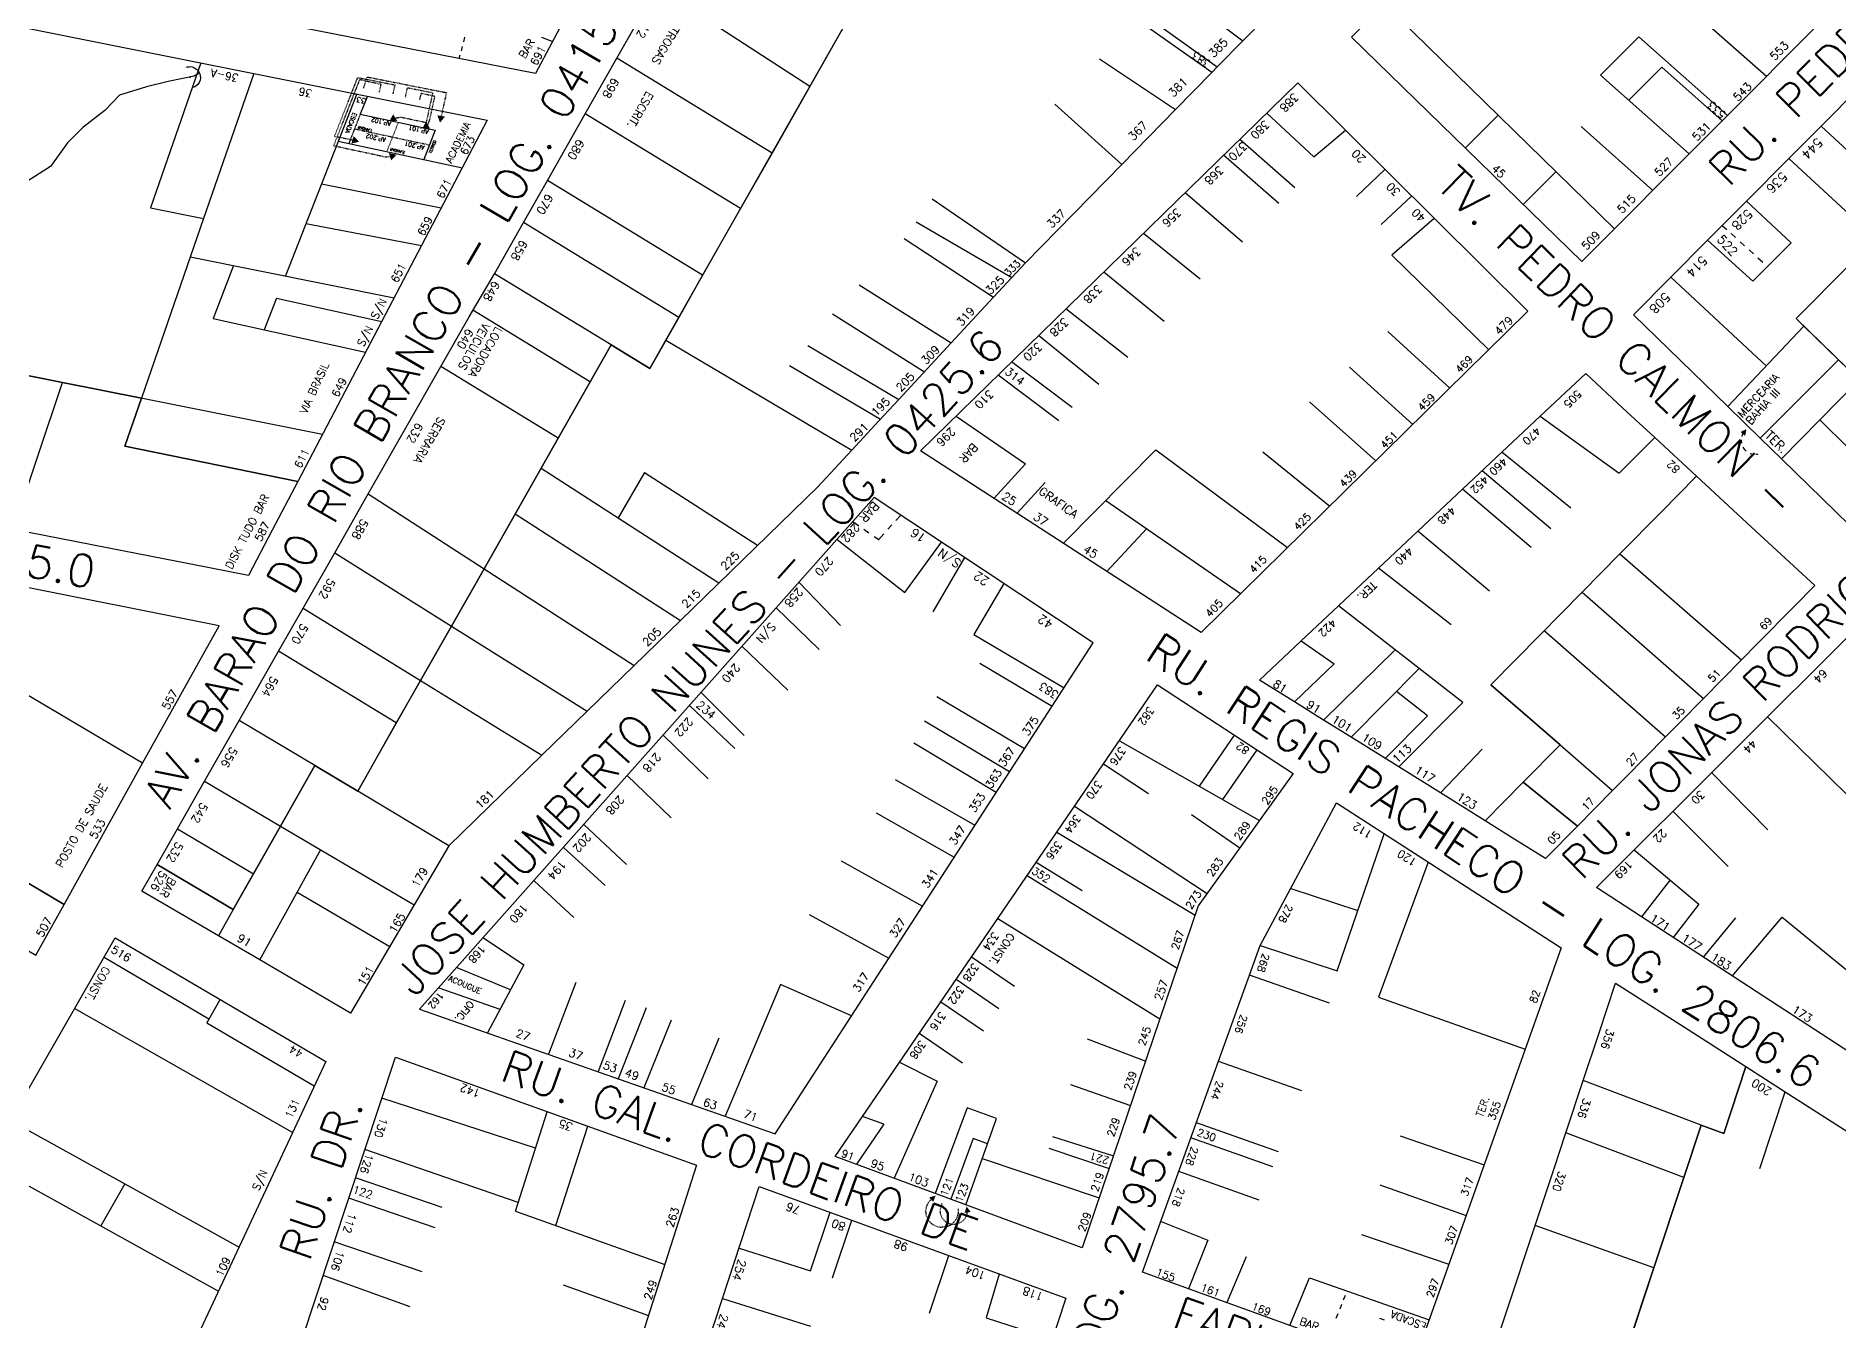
# Model space of a CAD drawing. Extents: x 714896 to 749292, y 8417558 to 8447149.
# Drawn here: x 740003.6 to 740338.5, y 8426587.4 to 8426826 of the extents above; entities that cross this region are included whole.
import ezdxf

# ---------------------------------------------------------------- set-up
doc = ezdxf.new("R2010")
doc.units = 0
doc.header["$MEASUREMENT"] = 0
doc.linetypes.add('ACAD_ISO03W100', pattern=[30, 12, -18])
for name, color, linetype in [('LOTE', 7, 'CONTINUOUS'), ('NUM-PORTA', 7, 'CONTINUOUS'), ('QUADRA', 6, 'CONTINUOUS'), ('REFERENCIA', 7, 'CONTINUOUS'), ('TEXTO', 7, 'CONTINUOUS'), ('TEXTODERUA', 3, 'CONTINUOUS')]:
    doc.layers.add(name, color=color, linetype=linetype)
doc.styles.add('ROMANS', font='ROMANS.SHX', dxfattribs={"height": 1.5})

msp = doc.modelspace()

# ---------------------------------------------------------------- hatches: boundary and pattern name
at = {"layer": 'LOTE', "linetype": 'CONTINUOUS'}
h = msp.add_hatch(color=4, dxfattribs=at)
h.paths.add_polyline_path([(740070.68, 8426810.21), (740069.92, 8426811.46), (740069.22, 8426810.18)])
h.paths.add_polyline_path([(740069.65, 8426809.15), (740068.5, 8426811.03), (740068.18, 8426810.83), (740069.33, 8426808.95)], flags=9)
h = msp.add_hatch(color=2, dxfattribs=at)
h.paths.add_polyline_path([(740076.77, 8426808.83), (740076.02, 8426810.08), (740075.32, 8426808.8)])
h.paths.add_polyline_path([(740075.74, 8426807.77), (740074.6, 8426809.65), (740074.28, 8426809.46), (740075.42, 8426807.57)], flags=9)
h = msp.add_hatch(color=256, dxfattribs=at)
h.paths.add_polyline_path([(740079.55, 8426811.03), (740078.12, 8426811.28), (740078.62, 8426809.91)])
h.paths.add_polyline_path([(740079.67, 8426809.55), (740077.51, 8426809.92), (740077.44, 8426809.55), (740079.61, 8426809.18)], flags=9)
h = msp.add_hatch(color=3, dxfattribs=at)
h.paths.add_polyline_path([(740062.58, 8426807.42), (740062.16, 8426806.02), (740063.58, 8426806.35)])
h.paths.add_polyline_path([(740064.06, 8426807.36), (740063.43, 8426805.25), (740063.79, 8426805.14), (740064.42, 8426807.25)], flags=9)
h = msp.add_hatch(color=5, dxfattribs=at)
h.paths.add_polyline_path([(740069.12, 8426804.27), (740069.54, 8426802.88), (740070.54, 8426803.94)])
h.paths.add_polyline_path([(740070.39, 8426805.05), (740071.02, 8426802.94), (740071.38, 8426803.05), (740070.75, 8426805.15)], flags=9)
at = {"layer": 'LOTE'}
for color, points in [(7, [(740320.96, 8426751.89), (740321.17, 8426752.81), (740320.31, 8426752.42)]), (3, [(740169.47, 8426610.3), (740170.22, 8426609.47), (740170.68, 8426610.64)]), (2, [(740176.05, 8426607.43), (740177.16, 8426607.6), (740176.43, 8426608.63)])]:
    msp.add_hatch(color=color, dxfattribs=at).paths.add_polyline_path(points)

# ---------------------------------------------------------------- linework, layer by layer
at = {"layer": 'LOTE', "color": 7}
for p, q in [((740221.96, 8426819.22, 522.13), (740175.78, 8426851.87, 521.75)), ((740147.33, 8426816.62, 522.02), (740118.94, 8426835.04, 525.17)), ((740204.24, 8426833.69, 521.8), (740222.98, 8426820.27, 522.13)), ((740216.18, 8426833.82, 521.92), (740227.71, 8426825.1, 522.13)), ((740254.04, 8426831.9, 525.21), (740296.74, 8426790.17, 525.65)), ((740312.07, 8426829.95, 525.77), (740325.02, 8426818.56, 525.65)), ((740083.17, 8426825.8, 516.51), (740082.97, 8426824.92, 516.51)), ((740099.46, 8426824.95, 516.03), (740097.56, 8426825.74, 516.22)), ((740301.27, 8426825.83, 525.79), (740317.75, 8426811.26, 525.65)), ((740082.31, 8426822.41, 516.5), (740082.12, 8426821.81, 516.5)), ((740082.76, 8426824.06, 516.5), (740082.54, 8426823.22, 516.5)), ((740140.29, 8426804.24, 519.97), (740111.45, 8426821.85, 525.17)), ((740201.09, 8426821.73, 521.67), (740215.21, 8426812.32, 522.14)), ((740294.17, 8426818.71, 525.81), (740310.61, 8426804.09, 525.65)), ((740305.53, 8426820.21, 525.65), (740316.76, 8426810.27, 525.65)), ((740063.8, 8426811.47, 0.31), (740077.72, 8426808.5, 0.11)), ((740134.43, 8426793.94, 519.97), (740105.59, 8426811.54, 525.17)), ((740192.83, 8426813.36, 521.22), (740205.25, 8426802.15, 521.62)), ((740232.18, 8426811.65, 524.64), (740240.93, 8426803.57, 525.08)), ((740240.93, 8426803.57, 525.08), (740246.79, 8426808.5, 525.77)), ((740275.17, 8426811.29, 525.87), (740269.04, 8426805.18, 526.08)), ((740290.56, 8426809.21, 525.81), (740303.87, 8426797.33, 525.65)), ((740347.82, 8426797.52, 527.8), (740335.16, 8426809.26, 527.81)), ((740059.72, 8426806.46, 517.55), (740082.77, 8426801.54, 517.23)), ((740237.39, 8426797.81, 524.76), (740227.16, 8426806.77, 524.64)), ((740234.4, 8426794.89, 524.76), (740224.17, 8426803.85, 524.64)), ((740341.28, 8426792.02, 527.78), (740329.17, 8426803.24, 527.81)), ((740056.61, 8426798.55, 517.73), (740078.85, 8426794.06, 517.23)), ((740127.4, 8426781.56, 519.97), (740098.56, 8426799.17, 525.17)), ((740248.84, 8426796.16, 525.1), (740254.11, 8426801.22, 525.77)), ((740285.91, 8426800.82, 525.87), (740279.78, 8426794.71, 526.08)), ((740170.03, 8426795.74, 520.44), (740187.38, 8426783.88, 520.47)), ((740170.03, 8426795.74, 520.44), (740187.38, 8426783.88, 520.47)), ((740227.7, 8426787.69, 524.63), (740217, 8426796.85, 524.64)), ((740253.43, 8426790.98, 525.02), (740259.09, 8426796.28, 525.77)), ((740321.28, 8426795.31, 527.81), (740329.55, 8426787.57, 527.78)), ((740167.08, 8426791.46, 520.49), (740184.84, 8426781.15, 520.47)), ((740263.3, 8426792.11, 525.77), (740255.4, 8426785.31, 524.8)), ((740053.72, 8426791.18, 517.87), (740075.19, 8426787.08, 517.23)), ((740122.95, 8426773.72, 518.75), (740094.11, 8426791.33, 523.95)), ((740164.84, 8426788.41, 520.52), (740181.44, 8426777.49, 520.47)), ((740219.83, 8426780.84, 524.55), (740209.28, 8426789.33, 524.64)), ((740322.48, 8426780.45, 527.77), (740314.07, 8426788.06, 527.81)), ((740316.79, 8426790.79, 527.81), (740317.62, 8426790.04, 527.81)), ((740318.45, 8426789.29, 527.8), (740319.27, 8426788.55, 527.8)), ((740255.4, 8426785.31, 524.8), (740273.43, 8426767.73, 522.75)), ((740320.11, 8426787.8, 527.8), (740320.93, 8426787.05, 527.79)), ((740321.76, 8426786.3, 527.79), (740322.58, 8426785.56, 527.79)), ((740329.55, 8426787.57, 527.78), (740322.48, 8426780.45, 527.77)), ((740323.41, 8426784.81, 527.78), (740324.32, 8426783.98, 527.78)), ((740040.29, 8426783.36, 518.18), (740036.51, 8426773.52, 518.43)), ((740110.39, 8426768.62, 520.05), (740088.72, 8426781.85, 523.95)), ((740213.12, 8426773, 524.5), (740201.92, 8426782.16, 524.64)), ((740156.49, 8426779.76, 520.6), (740173.55, 8426768.99, 520.48)), ((740307.26, 8426781.22, 527.81), (740324.99, 8426764.69, 527.73)), ((740048.26, 8426777.29, 0.83), (740067.79, 8426772.96)), ((740106.39, 8426761.82, 520.05), (740084.72, 8426775.05, 523.95)), ((740206.36, 8426766.28, 524.47), (740194.88, 8426775.3, 524.64)), ((740036.51, 8426773.52, 518.43), (740064.79, 8426767.25, 517.23)), ((740151.53, 8426774.42, 520.6), (740168.6, 8426763.65, 520.48)), ((740120.59, 8426769.49, 520.84), (740155.1, 8426749.11, 520.49)), ((740146.96, 8426768.49, 520.65), (740163.84, 8426758.52, 520.49)), ((740201, 8426761.25, 524.46), (740189.8, 8426770.35, 524.64)), ((740254.67, 8426771.14, 524.14), (740266.19, 8426760.62, 522.75)), ((740100.57, 8426751.32, 520.04), (740078.78, 8426764.63, 523.96)), ((740143.56, 8426764.83, 520.65), (740160.43, 8426754.86, 520.49)), ((740196.04, 8426756.98, 524.47), (740184.78, 8426765.46, 524.64)), ((740338.36, 8426765.87, 527.6), (740323.85, 8426751.29, 527.81)), ((740193.53, 8426754.52, 524.47), (740182.26, 8426763.01, 524.64)), ((740247.56, 8426764.49, 523.99), (740259.31, 8426753.87, 522.75)), ((740240.13, 8426758.04, 523.92), (740252.41, 8426747.09, 522.75)), ((740174.46, 8426755.4, 524.64), (740187.34, 8426746.56, 524.5)), ((740282.98, 8426755.37, 526.91), (740297.66, 8426744.82, 527.29)), ((740334.88, 8426754.72, 527.64), (740350.01, 8426739.74, 526.92)), ((740297.66, 8426744.82, 527.29), (740304.23, 8426751.44, 527.45)), ((740321.19, 8426752.77, 527.79), (740320.34, 8426752.41, 527.78)), ((740320.34, 8426752.41, 527.78), (740320.96, 8426751.85, 527.78)), ((740320.96, 8426751.85, 527.78), (740321.19, 8426752.77, 527.79)), ((740020.08, 8426749.85), (740052.2, 8426743.24)), ((740020.08, 8426749.85), (740052.2, 8426743.24)), ((740194.43, 8426731.78, 524.64), (740211.56, 8426749.13, 524.24)), ((740211.56, 8426749.13, 524.24), (740236.03, 8426731, 522.75)), ((740231.47, 8426748.8, 523.86), (740243.88, 8426738.71, 522.75)), ((740288.67, 8426738.29, 527.21), (740275.86, 8426748.68, 526.91)), ((740097.4, 8426745.73, 522.81), (740130.43, 8426724.43, 520.49)), ((740116.59, 8426744.96, 521.97), (740137.6, 8426731.41, 520.49)), ((740187.34, 8426746.56, 524.5), (740181.52, 8426740.14, 524.64)), ((740284.92, 8426734.46, 527.17), (740272.19, 8426745.24, 526.91)), ((740191.05, 8426743.09, 524.48), (740185.79, 8426737.37, 524.64)), ((740281.28, 8426731.03, 527.17), (740268.55, 8426741.82, 526.91)), ((740065.28, 8426740.94, 523.96), (740086.8, 8426727.06, 522.45)), ((740202.31, 8426739.76, 524.81), (740227.32, 8426722.45, 522.75)), ((740092.59, 8426737.24, 522.65), (740123.27, 8426717.46, 520.49)), ((740156.39, 8426734.97, 518.93), (740155.27, 8426735.75, 518.81)), ((740161.81, 8426734.38, 519.06), (740162.55, 8426735.2, 519.01)), ((740163.29, 8426736.02, 518.94), (740164.2, 8426737.01, 518.81)), ((740202.49, 8426726.56, 524.64), (740209.88, 8426734.52, 524.19)), ((740152.39, 8426732.51, 518.81), (740164.93, 8426722.64, 519.6)), ((740158.29, 8426733.66, 519.06), (740157.33, 8426734.32, 519)), ((740160.1, 8426732.45, 519.14), (740159.26, 8426733.01, 519.11)), ((740160.08, 8426732.43, 519.14), (740161.08, 8426733.56, 519.1)), ((740164.93, 8426722.64, 519.6), (740171.77, 8426731.99, 518.81)), ((740273.58, 8426722.89, 527.15), (740260.25, 8426734.02, 526.91)), ((740059.06, 8426730.02, 523.96), (740080.76, 8426716.4, 522.35)), ((740170.19, 8426719.05, 519.81), (740176.11, 8426729.12, 518.81)), ((740297.76, 8426729.8, 527.3), (740320.37, 8426710.16, 527.68)), ((740086.8, 8426727.06, 522.45), (740114.67, 8426709.08, 520.49)), ((740153, 8426716.54, 519.61), (740145.3, 8426724.53, 518.81)), ((740266.43, 8426716.67, 527.12), (740252.96, 8426727.17, 526.91)), ((740183.37, 8426724.3, 518.81), (740177.75, 8426714.84, 519.63)), ((740290.75, 8426722.69, 527.08), (740313.29, 8426702.98, 527.68)), ((740053.18, 8426719.71, 523.96), (740075.02, 8426706.28, 522.25)), ((740149.04, 8426712.03, 519.66), (740141.07, 8426719.77, 518.81)), ((740260.5, 8426708.52, 527.12), (740245.53, 8426720.19, 526.91)), ((740080.76, 8426716.4, 522.35), (740105.95, 8426700.59, 520.48)), ((740177.75, 8426714.84, -1.94), (740194.52, 8426704.92)), ((740283.73, 8426715.57, 527.08), (740306.27, 8426695.86, 527.68)), ((740070.45, 8426698.45, 520.05), (740048.65, 8426711.76, 523.98)), ((740143.23, 8426704.5, 519.75), (740134.71, 8426712.61, 518.81)), ((740238.56, 8426713.64, 526.91), (740244.68, 8426709.39, 526.99)), ((740256.04, 8426711.99, 527.09), (740242.74, 8426698.95, 526.91)), ((740178.88, 8426709.53, -1.56), (740192.35, 8426701.56)), ((740244.68, 8426709.39, 526.99), (740237.33, 8426702.32, 526.91)), ((740260.5, 8426708.52, 527.12), (740247.85, 8426695.76, 526.91)), ((740268.6, 8426702.21, 527.26), (740260.5, 8426708.52, 527.12)), ((740075.02, 8426706.28, 522.25), (740097.56, 8426692.42, 520.48)), ((740133.35, 8426693.68, 519.82), (740124.98, 8426701.65, 518.81)), ((740135.1, 8426696.1, 519.79), (740127.14, 8426704.08, 518.81)), ((740170.91, 8426703.31, 520.63), (740187.18, 8426693.69, 522.51)), ((740262.02, 8426699.73, 527.21), (740256.25, 8426704.23, 527.11)), ((740268.6, 8426702.21, 527.19), (740256.71, 8426690.24, 526.91)), ((740055.38, 8426690.5, 522.71), (740041.33, 8426698.9, 523.97)), ((740168.61, 8426698.8, 520.77), (740184.39, 8426689.38, 522.51)), ((740262.02, 8426699.73, 527.09), (740254.16, 8426691.83, 526.91)), ((740325.2, 8426699.55, 528.3), (740347.39, 8426677.77, 528.92)), ((740128.42, 8426688.04, 519.87), (740120.06, 8426696.12, 518.81)), ((740166.65, 8426694.74, 520.89), (740181.93, 8426685.57, 522.51)), ((740204.81, 8426695.12, 523.12), (740230.8, 8426680.28, 526.38)), ((740286.66, 8426694.34, 526.91), (740296.4, 8426685.86, 527.68)), ((740272.18, 8426693.54, 527.15), (740264.46, 8426685.41, 526.91)), ((740034.88, 8426687.58, 524), (740049.01, 8426679.27, 522.73)), ((740121.58, 8426680.81, 519.92), (740113.41, 8426688.63, 518.81)), ((740163.16, 8426687.91, 521.06), (740177.97, 8426679.46, 522.51)), ((740210.24, 8426685.25, 523.92), (740201.84, 8426690.77, 523.12)), ((740325.22, 8426678.58, 528.55), (740314.81, 8426689.19, 528.3)), ((740080.28, 8426675.6, 520.48), (740063.35, 8426685.72, 522)), ((740159.66, 8426681.75, 521.18), (740174.13, 8426673.52, 522.51)), ((740196.49, 8426682.95, 523.11), (740221.14, 8426666.77, 526.38)), ((740218.17, 8426681.39, 524.37), (740227.17, 8426675.2, 526.38)), ((740317.85, 8426671.78, 528.38), (740307.62, 8426682.03, 528.3)), ((740029.84, 8426678.73, 524.02), (740043.98, 8426670.41, 522.74)), ((740049.01, 8426679.27, 522.73), (740073.84, 8426664.66, 520.48)), ((740113.28, 8426672.12, 520.01), (740105.35, 8426679.56, 518.81)), ((740193.18, 8426678.11, 523.11), (740218.88, 8426662.72, 522.89)), ((740245.26, 8426652.4, 525.36), (740253.98, 8426677.85, 524.8)), ((740045.17, 8426654.41, 516.79), (740056.46, 8426674.89, 520.29)), ((740109.29, 8426668.21, 520.06), (740101.56, 8426675.29, 518.81)), ((740300.45, 8426674.88, 528.3), (740312.46, 8426664.78, 528.15)), ((740153.15, 8426672.79, 521.29), (740168.24, 8426664.41, 522.51)), ((740189.37, 8426672.58, 523.11), (740197.87, 8426667.32, 523.11)), ((740262.13, 8426672.59, 524.8), (740252.92, 8426647.51, 525.61)), ((740103.48, 8426662.29, 520.18), (740096.08, 8426669.12, 518.81)), ((740187.69, 8426670.09, 523.11), (740215.53, 8426652.87, 522.89)), ((740236.62, 8426667.67, 524.85), (740249.09, 8426663.58, 525.29)), ((740307.11, 8426669.28, 528.2), (740301.8, 8426662.39, 527.62)), ((740052.11, 8426667, 522.03), (740069.28, 8426656.91, 520.48)), ((740312.46, 8426664.78, 528.15), (740307.67, 8426658.57, 527.62)), ((740147.16, 8426662.82, 521.45), (740161.99, 8426654.76, 522.51)), ((740182.22, 8426662.09, 523.11), (740212.34, 8426643.44, 522.89)), ((740319.25, 8426662.22, 528.22), (740313.23, 8426654.94, 527.62)), ((740318.64, 8426651.42, 527.62), (740327.88, 8426662.33, 528.41)), ((740327.88, 8426662.33, 528.41), (740353.64, 8426641.28, 529.35)), ((740086.68, 8426658.54, 518.81), (740094.2, 8426653.51, 520.5)), ((740016.24, 8426654.94, 516.13), (740035.71, 8426643.44, 514.18)), ((740185.33, 8426649.46, 523.55), (740177.31, 8426654.92, 523.1)), ((740230.96, 8426657.09, 524.85), (740245.26, 8426652.4, 525.36)), ((740081.77, 8426653.01, 518.81), (740091.68, 8426648.92, 521)), ((740094.2, 8426653.51, 520.5), (740087.43, 8426640.87, 522.88)), ((740182.44, 8426645.31, 523.51), (740174.46, 8426650.75, 523.1)), ((740243.82, 8426646.35, 525.42), (740228.97, 8426651.55, 524.57)), ((740078.39, 8426649.2, 518.81), (740089.7, 8426645.24, 521.6)), ((740103.85, 8426650.23, 521.14), (740098.75, 8426636.9, 522.88)), ((740141.83, 8426649.86, 521.74), (740131.58, 8426625.39, 522.88)), ((740155.03, 8426644.01, 522.51), (740141.83, 8426649.86, 521.74)), ((740252.92, 8426647.51, 525.61), (740280.17, 8426637.84, 527.44)), ((740037.72, 8426647, 515.69), (740035.32, 8426642.73, 513.98)), ((740113.04, 8426646.87, 521.49), (740108.01, 8426633.66, 522.88)), ((740116.92, 8426645.51, 521.59), (740111.73, 8426632.35, 522.88)), ((740179.55, 8426641.17, 523.47), (740171.61, 8426646.59, 523.1)), ((740121.53, 8426643.24, 521.74), (740116.5, 8426630.68, 522.88)), ((740175.68, 8426635.26, 523.42), (740167.62, 8426640.76, 523.1)), ((740130.41, 8426639.88, 521.93), (740125.35, 8426627.57, 522.88)), ((740198.83, 8426639.77, 523.58), (740209.69, 8426635.63, 522.89)), ((740163.97, 8426635.43, 523.1), (740170.95, 8426631.89, 523.35)), ((740238.71, 8426630.11, 525.58), (740223.21, 8426635.53, 524.57)), ((740170.95, 8426631.89, 523.35), (740162.99, 8426613.86, 523.1)), ((740195.75, 8426631.26, 523.47), (740206.89, 8426627.39, 522.89)), ((740096.33, 8426619.44, 519.63), (740067.8, 8426628.71, 519.7)), ((740092.62, 8426607.77, 519.35), (740098.51, 8426626.22, 520.01)), ((740176.54, 8426626.97, 523.54), (740170.61, 8426611.04, 523.1)), ((740176.3, 8426608.93, 523.1), (740181.98, 8426624.96, 523.54)), ((740234.36, 8426618.79, 525.72), (740219.12, 8426624.16, 524.57)), ((740100.15, 8426605.07, 519.35), (740106.05, 8426623.52, 520.01)), ((740161.05, 8426623.89, 523.6), (740155.95, 8426616.47, 523.1)), ((740177.67, 8426621.22, 523.1), (740173.48, 8426609.98, 523.1)), ((740192.38, 8426621.61, 523.37), (740203.71, 8426618.01, 522.89)), ((740233.31, 8426615.98, 525.72), (740218.08, 8426621.35, 524.57)), ((740256.94, 8426621.75, 526.24), (740272.55, 8426616.34, 527.44)), ((740093.12, 8426609.36, 519.38), (740064.66, 8426619.22, 519.7)), ((740179.34, 8426617.51, 523.34), (740201.07, 8426610.23, 522.89)), ((740191.67, 8426619.43, 523.35), (740202.92, 8426615.69, 522.89)), ((740078.99, 8426608.46, 519.43), (740062.92, 8426613.96, 519.7)), ((740230.78, 8426609.82, 525.89), (740215.86, 8426615.09, 524.57)), ((740253.21, 8426612.64, 526.33), (740269.22, 8426606.94, 527.44)), ((740077.74, 8426604.67, 519.43), (740061.67, 8426610.17, 519.7)), ((740092.62, 8426607.77, 519.35), (740120.36, 8426597.82, 518.35)), ((740147.42, 8426596.67, -0.34), (740151.07, 8426607.54)), ((740151.49, 8426595.39, 522.31), (740155.08, 8426606.08, 522.64)), ((740212.54, 8426605.84, 524.57), (740221.22, 8426602.35, 525.96)), ((740075.32, 8426596.49, 519.37), (740058.99, 8426602.07, 519.7)), ((740134.16, 8426600.85, 522.62), (740147.42, 8426596.67, -0.34)), ((740221.22, 8426602.35, 525.96), (740217.64, 8426593.34, 527.44)), ((740249.8, 8426603.42, 526.47), (740266.02, 8426597.89, 527.44)), ((740169.51, 8426588.81, 522.31), (740173.1, 8426599.5, 522.64)), ((740228.36, 8426599.26, 526.35), (740224.76, 8426590.76, 527.44)), ((740073.09, 8426589.99, 519.34), (740056.93, 8426595.83, 519.7)), ((740101.5, 8426594.04, 519.02), (740117.34, 8426588.36, 518.35)), ((740182.5, 8426596.08, 522.64), (740180.04, 8426587.95, 522.11)), ((740236.45, 8426586.52, 527.44), (740240.14, 8426595.37, 526.63)), ((740240.14, 8426595.37, 526.63), (740262.36, 8426587.57, 527.44)), ((740131.1, 8426591.52, 522.62), (740147.44, 8426586.38, 522.22)), ((740246.73, 8426592.1, 526.8), (740246.4, 8426591.25, 526.83)), ((740247.07, 8426592.97, 526.76), (740247.07, 8426592.96, 526.76)), ((740180.04, 8426587.95, 521.26), (740192.35, 8426583.98, 520.2)), ((740245.37, 8426588.68, 526.97), (740245.02, 8426587.82, 527.03)), ((740246.06, 8426590.39, 526.88), (740245.72, 8426589.53, 526.92)), ((740254.05, 8426587.52, 527.03), (740253.17, 8426587.82, 527.01))]:
    msp.add_line(p, q, dxfattribs=at)
at = {"layer": 'LOTE', "color": 7, "linetype": 'ACAD_ISO03W100', "ltscale": 0.004}
msp.add_line((740062.73, 8426808.75, 0.3), (740076.65, 8426805.77, 0.11), dxfattribs=at)
at = {"layer": 'LOTE', "color": 7, "flags": 128}
for points, elevation in [([(740301.27, 8426825.83), (740294.17, 8426818.71)], 525.65), ([(740305.53, 8426820.21), (740299.4, 8426814.06)], 525.65), ([(740116.59, 8426744.96), (740111.68, 8426736.53)], 520.49), ([(740272.75, 8426680.23), (740279.83, 8426687.4)], 527.45), ([(740181.98, 8426624.96), (740176.54, 8426626.97)], 523.1), ([(740180.31, 8426620.25), (740177.67, 8426621.22)], 523.1)]:
    msp.add_lwpolyline(points, dxfattribs=dict(at, elevation=elevation))
at = {"layer": 'LOTE', "color": 7, "linetype": 'CONTINUOUS', "flags": 128}
for points in [[(740034.19, 8426821.03), (740024.87, 8426794.09)], [(740044.03, 8426819.06), (740034.7, 8426792.12)], [(740063.16, 8426815.23), (740049.89, 8426781.44)], [(740065.12, 8426814.83), (740063.8, 8426811.47)], [(740077.72, 8426808.5), (740075.59, 8426803.07)], [(740024.87, 8426794.09), (740034.7, 8426792.12), (740023.15, 8426758.72)], [(740032.23, 8426784.97), (740070.11, 8426777.39)], [(740048.26, 8426777.29), (740045.96, 8426771.42)], [(740331.95, 8426772.12), (740317.82, 8426757.17)], [(740056.79, 8426751.98), (740008.47, 8426761.66)], [(740020.08, 8426749.85), (740023.15, 8426758.72)], [(740020.08, 8426749.85), (740023.15, 8426758.72)], [(740023.39, 8426690.94), (739998.44, 8426705.67)], [(740226.12, 8426696.18), (740219.61, 8426686.67)], [(740230.31, 8426693.45), (740223.97, 8426684.18)], [(740040.22, 8426663.79), (740037.45, 8426658.9)], [(740323.75, 8426615.7), (740328.47, 8426629.94)]]:
    msp.add_lwpolyline(points, dxfattribs=at)
at = {"layer": 'LOTE', "color": 3, "linetype": 'ACAD_ISO03W100', "ltscale": 0.0035, "flags": 128}
msp.add_lwpolyline([(740069.91, 8426815.27), (740070.27, 8426816.86), (740063.27, 8426818.24), (740059.01, 8426807.4), (740063.32, 8426806.5)], dxfattribs=at)
at = {"layer": 'LOTE', "linetype": 'ACAD_ISO03W100', "ltscale": 0.0035, "flags": 128}
msp.add_lwpolyline([(740064.44, 8426816.31), (740065.07, 8426818.4), (740079.8, 8426815.48), (740078.79, 8426810.84)], dxfattribs=at)
at = {"layer": 'LOTE', "color": 5, "linetype": 'ACAD_ISO03W100', "ltscale": 0.0035, "flags": 128}
msp.add_lwpolyline([(740067.36, 8426815.58), (740067.69, 8426816.99), (740063.66, 8426817.87), (740058.85, 8426805.63), (740068.51, 8426803.56), (740069.93, 8426803.69)], dxfattribs=at)
at = {"layer": 'LOTE', "color": 4, "linetype": 'ACAD_ISO03W100', "ltscale": 0.0035, "flags": 128}
msp.add_lwpolyline([(740072.22, 8426814.63), (740072.59, 8426816.4), (740077.26, 8426815.47), (740076.03, 8426809.88), (740071.33, 8426810.89), (740070.16, 8426810.65)], dxfattribs=at)
at = {"layer": 'LOTE', "color": 2, "linetype": 'ACAD_ISO03W100', "ltscale": 0.0035, "flags": 128}
msp.add_lwpolyline([(740074.88, 8426814.13), (740075.14, 8426815.37), (740077.63, 8426814.83), (740076.66, 8426810.42), (740076.16, 8426809.1)], dxfattribs=at)
at = {"layer": 'LOTE', "color": 7, "linetype": 'ACAD_ISO03W100', "ltscale": 0.003, "flags": 128}
for points in [[(740063.8, 8426811.47), (740061.67, 8426806.05)], [(740070.87, 8426809.96), (740068.74, 8426804.54)]]:
    msp.add_lwpolyline(points, dxfattribs=at)
at = {"layer": 'LOTE', "color": 7, "flags": 128}
for points in [[(739999.36, 8426734.28), (740008.47, 8426761.66)], [(740161.05, 8426623.89), (740157.08, 8426625.36)]]:
    msp.add_lwpolyline(points, dxfattribs=at)
at = {"layer": 'LOTE', "color": 7}
for points in [[(740051.25, 8426622.35), (740010.76, 8426645.4)], [(740055.27, 8426630.95), (740035.28, 8426642.66)], [(740312.88, 8426623.75), (740290.96, 8426632)], [(739998.83, 8426624.58), (740041.3, 8426601.06)], [(740309.64, 8426613.99), (740287.73, 8426622.27)], [(739994.34, 8426616.78), (740037.48, 8426592.91)], [(740020.08, 8426612.81), (740015.61, 8426605.01)], [(740304.07, 8426597.22), (740282.03, 8426605.1)]]:
    msp.add_lwpolyline(points, dxfattribs=at)
at = {"layer": 'LOTE', "color": 3, "linetype": 'ACAD_ISO03W100', "ltscale": 0.003, "flags": 128}
msp.add_lwpolyline([(740174.83, 8426608.17), (740174.84, 8426607.32), (740174.64, 8426606.57), (740174.23, 8426605.87), (740173.48, 8426605.18), (740172.87, 8426604.88), (740171.55, 8426604.72), (740170.81, 8426604.89), (740169.92, 8426605.41), (740169.35, 8426606.06), (740168.95, 8426606.94), (740168.86, 8426607.88), (740169.02, 8426608.69), (740169.29, 8426609.26), (740169.58, 8426609.67), (740170.29, 8426610.27)], dxfattribs=at)
at = {"layer": 'LOTE', "color": 2, "linetype": 'ACAD_ISO03W100', "ltscale": 0.003, "flags": 128}
msp.add_lwpolyline([(740171.82, 8426609.16), (740171.46, 8426607.94), (740171.55, 8426607.2), (740171.85, 8426606.49), (740172.32, 8426605.94), (740172.98, 8426605.51), (740173.97, 8426605.28), (740175.34, 8426605.64), (740175.95, 8426606.14), (740176.32, 8426606.68), (740176.51, 8426607.17), (740176.6, 8426608.01)], dxfattribs=at)
at = {"layer": 'LOTE', "color": 7}
for centre, radius, start, end in [((740322.89, 8426750.93), 2.58, 152.2035, 165.0316), ((740322.88, 8426750.9), 2.58, 177.3469, 191.9952), ((740322.87, 8426750.88), 2.56, 208.347, 229.2051), ((740322.86, 8426750.86), 2.55, 250.1749, 262.9175), ((740322.84, 8426750.86), 2.54, 273.9677, 284.1867)]:
    msp.add_arc(centre, radius, start, end, dxfattribs=at)
at = {"layer": 'QUADRA', "color": 6}
for points in [[(739999.1, 8426906.91), (740108.5, 8426841.9), (740096.33, 8426819.02), (739962.82, 8426845.22), (739999.1, 8426906.91)], [(740318.4, 8426896.63), (740361.15, 8426854.81), (740290.67, 8426784.09), (740247.94, 8426825.77), (740318.4, 8426896.63)], [(740237.95, 8426817.27), (740280.7, 8426774.87), (740219.99, 8426715.23), (740167.86, 8426748.97), (740237.95, 8426817.27)], [(740199.96, 8426713.31), (740159.28, 8426740.27), (740074.83, 8426645.29), (740140.88, 8426622.13), (740199.96, 8426713.31)], [(740342.6, 8426716.9), (740386.16, 8426673.68), (740345.96, 8426633.61), (740293.41, 8426667.86), (740342.6, 8426716.9)], [(740211.88, 8426705.47), (740237.07, 8426689.04), (740219.45, 8426664.43), (740197.92, 8426600.93), (740152, 8426617.93), (740211.88, 8426705.47)], [(740245.13, 8426683.56), (740286.86, 8426656.64), (740259.09, 8426578.32), (740209.11, 8426596.43), (740230.96, 8426657.09), (740245.13, 8426683.56)], [(740018.28, 8426658.5), (740057.43, 8426635.57), (739999.79, 8426512.28), (739944.54, 8426529.94), (740018.28, 8426658.5)], [(740026.46, 8426503.76), (740070.33, 8426636.34), (740126.26, 8426616.27), (740083.93, 8426483.83), (740026.46, 8426503.76)], [(740094.26, 8426479.04), (740137.92, 8426612.34), (740194.84, 8426591.57), (740151.7, 8426460.27), (740094.26, 8426479.04)]]:
    msp.add_lwpolyline(points, close=True, dxfattribs=at)
at = {"layer": 'QUADRA', "color": 6, "linetype": 'CONTINUOUS'}
for points in [[(740236.22, 8426833.79), (740227.71, 8426825.1), (740222.98, 8426820.27), (740221.96, 8426819.22), (740215.21, 8426812.32), (740205.25, 8426802.15), (740187.38, 8426783.88), (740184.84, 8426781.15), (740181.44, 8426777.49), (740173.55, 8426768.99), (740163.84, 8426758.52), (740160.12, 8426754.52), (740155.1, 8426749.11), (740148.78, 8426742.3), (740123.27, 8426717.46), (740114.67, 8426709.08), (740105.95, 8426700.59), (740097.56, 8426692.42), (740080.28, 8426675.6), (740073.84, 8426664.66), (740061.98, 8426644.5), (740045.17, 8426654.41), (740037.45, 8426658.9), (740023.25, 8426667.17), (740026.07, 8426672.11), (740040.22, 8426663.79), (740049.01, 8426679.27), (740055.38, 8426690.5), (740063.35, 8426685.72), (740075.02, 8426706.28), (740080.76, 8426716.4), (740086.8, 8426727.06), (740100.57, 8426751.32), (740110.39, 8426768.62), (740117.6, 8426764.22), (740120.59, 8426769.49), (740143.43, 8426809.75), (740177.05, 8426869.01)], [(740154.69, 8426829.59), (740147.33, 8426816.62), (740140.29, 8426804.24), (740134.43, 8426793.94), (740127.4, 8426781.56), (740122.95, 8426773.72), (740117.6, 8426764.22), (740110.39, 8426768.62), (740100.57, 8426751.32), (740086.8, 8426727.06), (740080.76, 8426716.4), (740075.02, 8426706.28), (740070.45, 8426698.45), (740063.35, 8426685.72), (740055.38, 8426690.5), (740049.01, 8426679.27), (740043.98, 8426670.41), (740040.22, 8426663.79), (740026.07, 8426672.11), (740026.07, 8426672.11), (740029.84, 8426678.73), (740034.88, 8426687.58), (740041.33, 8426698.9), (740043.2, 8426702.18), (740048.65, 8426711.76), (740053.18, 8426719.71), (740059.06, 8426730.02), (740065.28, 8426740.94), (740072.27, 8426753.2), (740078.78, 8426764.63), (740084.03, 8426773.85), (740088.72, 8426781.85), (740094.11, 8426791.33), (740098.56, 8426799.17), (740105.59, 8426811.54), (740111.45, 8426821.85), (740118.94, 8426835.04)], [(740342.89, 8426732.72), (740327.76, 8426747.48), (740334.88, 8426754.72), (740342.18, 8426762.15), (740330.5, 8426773.54), (740379.24, 8426822.54)], [(739997.33, 8426763.89), (740008.47, 8426761.66), (740023.15, 8426758.72), (740020.08, 8426749.85), (740038.66, 8426746.02), (740052.2, 8426743.24), (740052.2, 8426743.24), (740047.46, 8426734.2), (740043.07, 8426725.83), (740032.34, 8426727.92), (740019.93, 8426730.33), (739999.37, 8426734.33)], [(740294.18, 8426567.4), (740304.07, 8426597.22), (740309.64, 8426613.99), (740312.88, 8426623.75), (740317.07, 8426622.18), (740321.19, 8426634.6), (740328.47, 8426629.94), (740346.82, 8426618.19), (740359.6, 8426610), (740367.83, 8426604.73), (740376.39, 8426599.25), (740384.41, 8426594.11), (740393.22, 8426588.47), (740399.46, 8426584.47)]]:
    msp.add_lwpolyline(points, dxfattribs=at)
for points in [[(739919.08, 8426828.93), (739909.09, 8426830.93), (739914, 8426845.1), (739914, 8426845.1), (740087.4, 8426810.37), (740052.2, 8426743.24), (740052.2, 8426743.24), (740020.08, 8426749.85), (740023.15, 8426758.72), (740008.47, 8426761.66), (739950.75, 8426773.22), (739950.43, 8426781.51), (739959.33, 8426807.22), (739914.66, 8426816.17)], [(740327.76, 8426747.48), (740323.85, 8426751.29), (740317.82, 8426757.17), (740300.32, 8426774.24), (740307.26, 8426781.22), (740314.07, 8426788.06), (740316.79, 8426790.79), (740321.28, 8426795.31), (740329.17, 8426803.24), (740335.16, 8426809.26), (740342.23, 8426816.38), (740349.17, 8426823.36), (740356.79, 8426831.02), (740363.6, 8426837.86), (740379.24, 8426822.54), (740330.5, 8426773.54), (740331.95, 8426772.12), (740338.36, 8426765.87), (740342.18, 8426762.15), (740327.76, 8426747.48)], [(740008.8, 8426664.73), (740023.39, 8426690.94), (740037.61, 8426716.48), (739998.55, 8426724.27), (739990.73, 8426710.23), (739998.44, 8426705.67), (739983.85, 8426679.47), (740008.8, 8426664.73)], [(740008.8, 8426664.73), (739983.85, 8426679.47), (739978.59, 8426670.01), (739985.7, 8426665.8), (739991.75, 8426662.23), (740003.54, 8426655.27), (740008.8, 8426664.73)], [(740294.18, 8426567.4), (740272.23, 8426575.56), (740276.78, 8426589.26), (740282.03, 8426605.1), (740285.54, 8426615.66), (740287.73, 8426622.27), (740290.96, 8426632), (740293.84, 8426640.7), (740296.96, 8426650.11), (740308.91, 8426642.47), (740321.19, 8426634.6), (740317.07, 8426622.18), (740312.88, 8426623.75), (740309.64, 8426613.99), (740304.07, 8426597.22), (740300.22, 8426585.59), (740297.29, 8426576.77), (740294.18, 8426567.4)]]:
    msp.add_lwpolyline(points, close=True, dxfattribs=at)
at = {"layer": 'QUADRA', "linetype": 'CONTINUOUS', "elevation": 527.45}
msp.add_lwpolyline([(740289.88, 8426679.25), (740283.96, 8426673.25), (740278.28, 8426676.79), (740272.75, 8426680.23), (740264.46, 8426685.41), (740256.71, 8426690.24), (740247.85, 8426695.76), (740242.74, 8426698.95), (740237.33, 8426702.32), (740230.82, 8426706.37), (740234.15, 8426709.5), (740238.56, 8426713.64), (740245.53, 8426720.19), (740252.96, 8426727.17), (740260.25, 8426734.02), (740268.55, 8426741.82), (740275.86, 8426748.68), (740282.98, 8426755.37), (740291.42, 8426763.3), (740298.32, 8426756.91), (740304.23, 8426751.44), (740312.01, 8426744.24), (740305.37, 8426737.51), (740297.76, 8426729.8), (740290.75, 8426722.69), (740282.93, 8426714.76), (740273.81, 8426705.52), (740281.02, 8426699.25), (740286.66, 8426694.34), (740279.83, 8426687.4), (740289.88, 8426679.25)], close=True, dxfattribs=at)
at = {"layer": 'QUADRA', "linetype": 'CONTINUOUS'}
msp.add_lwpolyline([(740333.95, 8426723.93), (740330.12, 8426720.04), (740323.39, 8426713.22), (740320.37, 8426710.16), (740313.29, 8426702.98), (740308.78, 8426698.41), (740306.27, 8426695.86), (740298.72, 8426688.21), (740296.4, 8426685.86), (740289.88, 8426679.25), (740284.37, 8426683.72), (740279.83, 8426687.4), (740286.66, 8426694.34), (740279.77, 8426700.34), (740273.81, 8426705.52), (740282.93, 8426714.76), (740290.75, 8426722.69), (740297.76, 8426729.8), (740305.37, 8426737.51), (740312.01, 8426744.24), (740322.24, 8426734.77), (740333.95, 8426723.93)], close=True, dxfattribs=at)
at = {"layer": 'REFERENCIA', "color": 7, "linetype": 'CONTINUOUS', "elevation": 516.5, "flags": 128}
for points in [[(740031.52, 8426820.22), (740031.74, 8426820.28), (740032, 8426820.3), (740032.29, 8426820.31), (740032.6, 8426820.26), (740032.9, 8426820.14), (740033.29, 8426819.93), (740033.62, 8426819.67), (740033.83, 8426819.35), (740034, 8426818.98), (740034.09, 8426818.63), (740034.13, 8426818.19), (740034.06, 8426817.8), (740033.89, 8426817.38), (740033.62, 8426816.99), (740033.25, 8426816.65), (740032.98, 8426816.5), (740032.72, 8426816.41)], [(740032.09, 8426818.41), (740032.14, 8426818.4), (740032.22, 8426818.36), (740032.21, 8426818.28), (740032.18, 8426818.24), (740032.15, 8426818.21)]]:
    msp.add_lwpolyline(points, dxfattribs=at)
at = {"layer": 'REFERENCIA', "color": 7, "linetype": 'CONTINUOUS'}
msp.add_polyline3d([(740033.91, 8426819.09, 514.04), (740032.93, 8426818.52, 514.04), (740028.13, 8426817.52, 514.04), (740024.11, 8426816.56, 514.04), (740019.07, 8426815, 514.04), (740016.37, 8426812.18, 514), (740012.26, 8426809.03, 514), (740009.46, 8426806.18, 514), (740006.3, 8426801.75, 514.02), (740001.31, 8426798.6, 514.02), (739997.14, 8426797.11, 514.02), (739992.96, 8426795.04, 514.02), (739988.22, 8426792.47, 514.02), (739984.35, 8426790.52, 514.02), (739980.11, 8426787.91, 514.02), (739976.08, 8426785.89, 514.02), (739971.44, 8426784.92, 514.08), (739968.03, 8426783.76, 514.05), (739966.91, 8426782.45, 514.04), (739965.95, 8426780.45, 514.04), (739961.78, 8426777.73, 514.05), (739958.56, 8426776.15, 514.05), (739954.98, 8426774.08, 514.05), (739951.98, 8426772.98, 514.02)], dxfattribs=at)

# ---------------------------------------------------------------- texts
at = {"layer": 'NUM-PORTA', "color": 7, "style": 'ROMANS'}
for s, height, rotation, p in [('712', 1.524, 240.2029, (740116.94, 8426829.54)), ('385', 1.552, 45.1228, (740222.31, 8426821.87)), ('553', 1.504, 45.2018, (740326.54, 8426821.35)), ('691', 1.457, 62.3391, (740096.59, 8426820.37)), ('383', 1.4, 145.1887, (740221.87, 8426821.2)), ('36-A', 1.447, 168.315, (740041.29, 8426818.85)), ('36', 1.447, 168.3303, (740054.97, 8426815.98)), ('698', 1.525, 240.2888, (740110.65, 8426818.39)), ('381', 1.551, 45.0735, (740214.83, 8426814.53)), ('388', 1.509, 225.2598, (740237.18, 8426815.54)), ('543', 1.505, 45.1959, (740319.71, 8426813.76)), ('33', 1, 169.1306, (740064.88, 8426814.38)), ('533', 1.4, 138.6261, (740317.57, 8426811.61)), ('AP.102', 0.8, 167.2311, (740069.58, 8426810.05)), ('AP.101', 0.8, 167.2311, (740076.55, 8426808.56, -0.01)), ('367', 1.549, 44.9513, (740207.38, 8426806.42)), ('380', 1.509, 225.2598, (740231.77, 8426810.49)), ('531', 1.505, 45.1959, (740312.1, 8426806.38)), ('AP.202', 0.8, 167.2311, (740068.6, 8426807.06, 0.09)), ('AP.201', 0.8, 167.2311, (740075.79, 8426805.62, -0.01)), ('673', 1.4, 63.3798, (740083.54, 8426803.76)), ('680', 1.525, 240.3086, (740104.19, 8426806.98)), ('370', 1.509, 225.2598, (740227.65, 8426806.47)), ('20', 1.502, 135.0786, (740250.69, 8426803.28)), ('544', 1.676, 225.2489, (740334.41, 8426807.22)), ('368', 1.512, 224.4993, (740223.26, 8426802.01)), ('45', 1.506, 315.735, (740273.82, 8426801.25)), ('527', 1.505, 45.2227, (740305.09, 8426799.79)), ('671', 1.44, 63.0455, (740079.2, 8426795.68)), ('30', 1.502, 135.1273, (740257.13, 8426797.13)), ('536', 1.676, 225.236, (740327.85, 8426800.88)), ('670', 1.525, 240.3222, (740098.4, 8426796.84)), ('515', 1.505, 45.2966, (740298.16, 8426792.91)), ('659', 1.439, 62.9071, (740075.63, 8426788.73)), ('337', 1.496, 44.1126, (740192.22, 8426790.19)), ('356', 1.512, 224.5008, (740215.4, 8426794.16)), ('40', 1.501, 135.1182, (740261.83, 8426792.3)), ('528', 1.676, 225.2831, (740321.41, 8426793.99)), ('509', 1.506, 45.735, (740291.57, 8426786.13)), ('522', 1.676, 313.1034, (740315.68, 8426788.12)), ('658', 1.524, 240.3232, (740093.63, 8426788.25)), ('346', 1.512, 224.48, (740207.9, 8426786.94)), ('514', 1.676, 225.3666, (740312.99, 8426785.31)), ('651', 1.439, 62.6129, (740070.69, 8426780.04)), ('325', 1.496, 44.1429, (740180.83, 8426777.87)), ('333', 1.297, 44.1373, (740184.18, 8426781.27)), ('648', 1.525, 240.3505, (740088.49, 8426780.68)), ('338', 1.512, 224.5704, (740200.73, 8426779.95)), ('508', 1.675, 225.5468, (740306.11, 8426778.5)), ('S/N', 1.439, 62.6222, (740066.96, 8426773.25)), ('319', 1.496, 47.4448, (740175.49, 8426771.99)), ('S/N', 1.439, 62.6222, (740064.42, 8426768.18)), ('640', 1.525, 240.3505, (740083.61, 8426771.82)), ('328', 1.513, 224.5358, (740194.48, 8426773.81)), ('479', 1.5, 44.6922, (740275.35, 8426770.33)), ('309', 1.496, 45.7648, (740168.9, 8426764.89)), ('320', 1.513, 223.5267, (740189.6, 8426769.24)), ('469', 1.402, 44.6922, (740268.04, 8426763.27)), ('649', 1.439, 62.6005, (740059.69, 8426758.78)), ('205', 1.496, 45.7648, (740164.23, 8426759.86)), ('314', 1.513, 322.3764, (740183.39, 8426763.39)), ('195', 1.497, 44.0954, (740159.6, 8426755.26)), ('310', 1.514, 224.8348, (740180.54, 8426760.41)), ('459', 1.401, 44.6655, (740261.05, 8426756.23)), ('505', 1.43, 224.8908, (740289.8, 8426760.37, 527.05)), ('632', 1.524, 240.3432, (740074.27, 8426754.34)), ('291', 1.497, 44.0954, (740155.59, 8426750.57)), ('296', 1.518, 224.4767, (740173.46, 8426753.45)), ('451', 1.401, 44.6904, (740254.12, 8426749.23)), ('470', 1.433, 223.726, (740282.22, 8426753.49, 526.95)), ('611', 1.44, 62.7665, (740052.76, 8426745.58)), ('439', 1.403, 44.7732, (740246.52, 8426742.05)), ('460', 1.434, 223.5233, (740276.02, 8426747.84, 526.93)), ('82', 1.419, 136.8569, (740309.07, 8426745.68, 527.43)), ('25', 1.559, 326.5301, (740182.83, 8426740.14)), ('452', 1.434, 223.5152, (740272.53, 8426744.45, 526.93)), ('448', 1.434, 223.5152, (740266.43, 8426738.73, 526.93)), ('587', 1.444, 63.4547, (740045.41, 8426731.98, -37.83)), ('588', 1.524, 240.3465, (740064.07, 8426736.46)), ('282', 1.5, 228.3456, (740155.6, 8426735.61)), ('37', 1.56, 326.6266, (740188.63, 8426736.35)), ('425', 1.401, 44.7666, (740237.99, 8426734.06)), ('16', 1.629, 146.4918, (740169.04, 8426733.16)), ('45', 1.56, 326.6266, (740197.92, 8426730.33)), ('225', 1.497, 44.0954, (740131.63, 8426726.68)), ('270', 1.514, 228.3456, (740150.69, 8426729.43)), ('S/N', 1.638, 146.4396, (740175.57, 8426728.47)), ('415', 1.405, 44.9981, (740229.77, 8426726.1)), ('440', 1.435, 223.5419, (740258.51, 8426731.2, 526.93)), ('592', 1.524, 240.3389, (740057.93, 8426725.41)), ('22', 1.636, 146.4615, (740180.77, 8426725.14)), ('215', 1.497, 44.0954, (740124.4, 8426719.64)), ('258', 1.514, 228.3456, (740145.07, 8426723.65)), ('405', 1.425, 46.1924, (740221.64, 8426717.92)), ('42', 1.638, 146.4396, (740192.69, 8426717.12)), ('69', 1.399, 45.6993, (740324.54, 8426715.53)), ('570', 1.524, 240.3498, (740052.88, 8426717.02)), ('205', 1.497, 44.0954, (740117.11, 8426712.54)), ('S/N', 1.511, 228.3675, (740140, 8426717.21)), ('422', 1.437, 223.6982, (740244.3, 8426717.84, 526.93)), ('240', 1.511, 228.3675, (740133.4, 8426709.63)), ('51', 1.399, 45.5983, (740314.97, 8426705.88)), ('64', 1.482, 225.0685, (740335.41, 8426708.55)), ('557', 1.487, 60.9482, (740028.16, 8426700.73)), ('564', 1.524, 240.3498, (740047.31, 8426707.25)), ('383', 1.466, 147.3793, (740193.64, 8426704.05)), ('81', 1.514, 327.3929, (740233.17, 8426705.29, 526.93)), ('234', 1.511, 319.6245, (740126.07, 8426701.54)), ('382', 1.408, 235.9823, (740210.22, 8426701.61)), ('91', 1.514, 327.3929, (740239.39, 8426701.47, 526.93)), ('35', 1.401, 45.6609, (740308.31, 8426698.94)), ('222', 1.511, 228.3792, (740124.66, 8426699.58)), ('375', 1.466, 57.3793, (740187.89, 8426695.88)), ('101', 1.519, 327.7376, (740244.11, 8426698.72, 526.92)), ('82', 1.408, 145.9823, (740229.08, 8426693.62)), ('109', 1.519, 327.7852, (740249.66, 8426695.34, 526.93)), ('113', 1.519, 42.6793, (740256.37, 8426690.83, 526.93)), ('44', 1.481, 225.0135, (740322.32, 8426695.46)), ('556', 1.524, 240.3323, (740039.77, 8426694.11)), ('218', 1.51, 228.3893, (740118.72, 8426693)), ('367', 1.457, 57.2935, (740183.49, 8426690.17)), ('376', 1.402, 235.7624, (740204.96, 8426694.14)), ('27', 1.401, 45.6609, (740299.77, 8426690.28)), ('363', 1.455, 57.2651, (740181.06, 8426686.13)), ('370', 1.4, 235.7175, (740200.55, 8426687.87)), ('117', 1.518, 327.7829, (740259.53, 8426689.28, 526.93)), ('181', 1.495, 43.8507, (740086.06, 8426682.36)), ('208', 1.51, 228.4054, (740111.87, 8426685.1)), ('353', 1.455, 57.2874, (740177.97, 8426681.65)), ('295', 1.436, 54.8349, (740232.26, 8426683.09)), ('123', 1.518, 327.7913, (740267.29, 8426684.36, 526.94)), ('17', 1.403, 45.7663, (740291.53, 8426682.02)), ('30', 1.481, 225.0082, (740312.66, 8426686.02)), ('542', 1.523, 240.2634, (740034.26, 8426683.77)), ('364', 1.401, 235.7376, (740196.59, 8426681.55)), ('533', 1.487, 60.9438, (740014.7, 8426676.73)), ('202', 1.51, 228.4254, (740105.73, 8426678.12)), ('347', 1.453, 57.254, (740174.33, 8426675.6)), ('289', 1.436, 54.6585, (740227.15, 8426676.49)), ('112', 1.454, 147.2443, (740251.92, 8426678.07)), ('05', 1.424, 46.7127, (740285.21, 8426675.73)), ('22', 1.482, 225.0707, (740305.61, 8426678.85)), ('532', 1.524, 240.2447, (740029.69, 8426676.47)), ('356', 1.4, 235.7139, (740193.11, 8426676.64)), ('120', 1.463, 147.1327, (740260.21, 8426672.95)), ('526', 1.523, 240.0584, (740026.72, 8426671.12)), ('179', 1.485, 59.2893, (740074.52, 8426667.76)), ('194', 1.51, 228.4398, (740101.06, 8426673.03)), ('341', 1.452, 57.2495, (740169.24, 8426667.61)), ('352', 1.4, 327.4183, (740188.37, 8426670.57)), ('283', 1.432, 54.8437, (740222.08, 8426669.73)), ('169', 1.484, 225.2115, (740299.27, 8426673.05)), ('180', 1.51, 228.484, (740093.95, 8426665.01)), ('273', 1.412, 55.9574, (740218.14, 8426663.71)), ('278', 1.367, 242.964, (740235.89, 8426664.88)), ('507', 1.486, 61.0021, (740004.79, 8426658.48)), ('165', 1.485, 59.3132, (740070.32, 8426659.27)), ('327', 1.452, 57.275, (740163.21, 8426658.38)), ('171', 1.5, 326.699, (740303.23, 8426661.81)), ('91', 1.513, 330.1074, (740040.77, 8426658.04)), ('334', 1.4, 235.6843, (740181.38, 8426659.73)), ('267', 1.399, 70.965, (740215.71, 8426656.19)), ('177', 1.517, 326.699, (740309.09, 8426658.13)), ('516', 1.5, 328.9545, (740017.34, 8426655.93)), ('168', 1.409, 228.4655, (740086.17, 8426657.29)), ('268', 1.367, 252.1656, (740231.43, 8426655.73)), ('183', 1.518, 326.7398, (740314.55, 8426654.58)), ('151', 1.485, 59.3132, (740064.48, 8426649.45)), ('317', 1.454, 57.3712, (740156.39, 8426648.29)), ('328', 1.4, 235.6958, (740177.67, 8426653.97)), ('257', 1.5, 70.965, (740212.65, 8426646.75)), ('162', 1.309, 230.2782, (740078.44, 8426648.59)), ('322', 1.401, 235.7038, (740174.95, 8426649.76)), ('82', 1.382, 70.754, (740282.22, 8426646.27)), ('316', 1.401, 235.6956, (740171.54, 8426644.92)), ('256', 1.38, 250.6065, (740227.35, 8426644.37)), ('173', 1.518, 326.7398, (740329.6, 8426644.83)), ('27', 1.516, 340.3286, (740092.56, 8426640.2)), ('245', 1.397, 71.0879, (740209.56, 8426638.36)), ('356', 1.465, 251.8587, (740295.37, 8426641.72)), ('44', 1.515, 149.7425, (740053.39, 8426637.4)), ('37', 1.516, 340.4055, (740102.37, 8426636.61)), ('308', 1.401, 235.6877, (740167.79, 8426639.61)), ('53', 1.516, 340.4285, (740108.76, 8426634.27)), ('49', 1.516, 340.4171, (740112.81, 8426632.85)), ('142', 1.473, 160.3504, (740086.25, 8426630.22)), ('55', 1.515, 340.4484, (740119.65, 8426630.23)), ('239', 1.397, 71.1238, (740206.92, 8426630.08)), ('244', 1.381, 250.4474, (740222.88, 8426632.09)), ('200', 1.517, 147.3185, (740326.12, 8426630.34)), ('131', 1.447, 64.8019, (740051.06, 8426624.85)), ('63', 1.515, 340.4484, (740127.34, 8426627.4)), ('355', 1.379, 70.6431, (740274.53, 8426624.52)), ('336', 1.461, 251.748, (740291.03, 8426628.85)), ('130', 1.461, 251.4952, (740067.56, 8426625.24)), ('35', 1.5, 160.3504, (740103.42, 8426623.98)), ('71', 1.509, 339.9075, (740134.84, 8426625.22)), ('229', 1.399, 71.0893, (740203.78, 8426621.43)), ('230', 1.381, 340.3598, (740219.1, 8426621.84)), ('126', 1.461, 251.4952, (740064.92, 8426618.58)), ('91', 1.4, 339.6543, (740152.99, 8426617.93)), ('95', 1.486, 339.6543, (740158.46, 8426616.08)), ('221', 1.396, 164.3627, (740203.02, 8426617.73)), ('228', 1.381, 250.3598, (740218.22, 8426619.85)), ('S/N', 1.442, 64.8745, (740044.95, 8426611.42)), ('103', 1.494, 339.7007, (740165.45, 8426613.54)), ('219', 1.403, 71.0344, (740200.8, 8426611.26)), ('317', 1.378, 70.6364, (740269.46, 8426610.37)), ('320', 1.46, 251.7185, (740286.39, 8426615.27)), ('122', 1.461, 341.8742, (740062.26, 8426611.17)), ('121', 1.4, 68.1344, (740172.76, 8426610.35)), ('123', 1.4, 68.1344, (740175.54, 8426609.22)), ('218', 1.382, 250.4062, (740215.72, 8426612.24)), ('263', 1.45, 72.1675, (740121.93, 8426604.62)), ('76', 1.509, 159.981, (740145.68, 8426608.53)), ('209', 1.425, 70.6944, (740198.41, 8426603.82)), ('112', 1.46, 251.6053, (740061.73, 8426607.52)), ('80', 1.509, 159.981, (740154.1, 8426605.45)), ('307', 1.378, 70.6033, (740266.54, 8426601.41)), ('98', 1.506, 159.9653, (740165.68, 8426601.64)), ('109', 1.44, 64.8453, (740038.2, 8426595.46)), ('106', 1.46, 251.6126, (740059.51, 8426600.52)), ('254', 1.549, 251.8178, (740134.08, 8426598.96)), ('104', 1.506, 159.9653, (740180.13, 8426596.37)), ('249', 1.449, 72.2257, (740117.82, 8426591.15)), ('155', 1.412, 339.9118, (740211.46, 8426595.89)), ('161', 1.415, 340.0336, (740219.75, 8426593.02)), ('297', 1.379, 70.6165, (740263.07, 8426591.59)), ('92', 1.46, 251.6297, (740056.59, 8426591.96)), ('118', 1.506, 159.9653, (740190.82, 8426592.46)), ('169', 1.416, 340.0611, (740229.22, 8426589.5)), ('246', 1.55, 251.8217, (740130.76, 8426588.79))]:
    msp.add_text(s, height=height, rotation=rotation, dxfattribs=at).set_placement(p)
at = {"layer": 'TEXTO', "style": 'ROMANS'}
for s, height, rotation, p in [('PETROGAS', 1.521, 240.0352, (740123.03, 8426830.2)), ('BAR', 1.482, 59.7063, (740094.42, 8426821.64)), ('ESCRIT.', 1.52, 239.7264, (740117.04, 8426815.86)), ('ESCADA', 0.8, 248.1778, (740062.46, 8426811.85, 0.28)), ('1.ANDAR', 0.5, 165.5745, (740066.15, 8426808.62)), ('2.ANDAR', 0.5, 165.5745, (740072.15, 8426804.55, -0.1)), ('TERREO', 0.5, 69.0471, (740077.03, 8426804.14, -0.1)), ('VEICULOS', 1.521, 240.1863, (740086.66, 8426772.84)), ('LOCADORA', 1.521, 240.1863, (740088.99, 8426772.17)), ('VIA BRASIL', 1.443, 65.3316, (740053.81, 8426755.68)), ('MERCEARIA', 1.417, 47.2177, (740320.52, 8426754.99)), ('BAHIA III', 1.509, 47.1961, (740322.07, 8426753.65)), ('SERRARIA', 1.521, 240.1863, (740078.35, 8426755.43)), ('TER.', 1.67, 315.5729, (740324.58, 8426751.67)), ('BAR', 1.526, 227.8877, (740177.56, 8426750.53)), ('GRAFICA', 1.546, 324.5364, (740189.66, 8426741.13)), ('DISK TUDO BAR', 1.4674, 62.7664, (740039.95, 8426726.83, -37.83)), ('BAR', 1.616, 228.2179, (740159.14, 8426739.7)), ('TER.', 1.435, 223.5901, (740251.76, 8426724.82, 526.93)), ('POSTO DE SAUDE', 1.4866, 60.9438, (740008.46, 8426671.39)), ('BAR', 1.519, 241.3144, (740028.37, 8426669.94)), ('CONST.', 1.407, 235.8621, (740184.29, 8426659.58)), ('CONST.', 1.5, 240.0179, (740016.17, 8426653.36)), ('ACOUGUE', 1.043, 336.7151, (740080.08, 8426650.61)), ('OFIC.', 1.312, 231.6121, (740084.02, 8426646.98)), ('TER.', 1.379, 70.6431, (740272.27, 8426625.1)), ('BAR', 1.414, 340.0446, (740238.13, 8426586.73)), ('ESCADA', 1.377, 158.8698, (740261.94, 8426586.88))]:
    msp.add_text(s, height=height, rotation=rotation, dxfattribs=at).set_placement(p)
at = {"layer": 'TEXTO', "color": 7, "style": 'ROMANS'}
msp.add_text('ACADEMIA', height=1.3, rotation=63.3798, dxfattribs=at).set_placement((740080.72, 8426802.29))
at = {"layer": 'TEXTODERUA', "style": 'ROMANS'}
for s, rotation, p in [('RU. PEDRO CALMON - LOG. 2575.0', 45.3044, (740317.94, 8426797.73)), ('AV. BARAO DO RIO BRANCO - LOG. 0415.9', 60.1212, (740028.46, 8426682.16)), ('TV. PEDRO CALMON -', 315.6924, (740263.35, 8426798.1)), ('RU. JONAS RODRIGUES - LOG. 2565.2', 44.4741, (740290.64, 8426668.97)), ('JOSE HUMBERTO NUNES - LOG. 0425.6', 47.699, (740073.94, 8426647.34)), ('RU. 01 DE MAIO - LOG. 0275.0', 348.9841, (739885.94, 8426748.23)), ('RU. REGIS PACHECO - LOG. 2806.6', 326.8746, (740209.27, 8426710.45)), ('RU. GAL. CORDEIRO DE', 340.0155, (740089.48, 8426632.18)), ('RU. DR.', 71.0827, (740054.35, 8426598.2)), ('RU. CARIJOS - LOG. 2795.7', 71.0827, (740178.99, 8426515.22)), ('FARIAS -', 340.0155, (740214.32, 8426586.39))]:
    msp.add_text(s, height=6, rotation=rotation, dxfattribs=at).set_placement(p)

doc.saveas('drawing.dxf')
